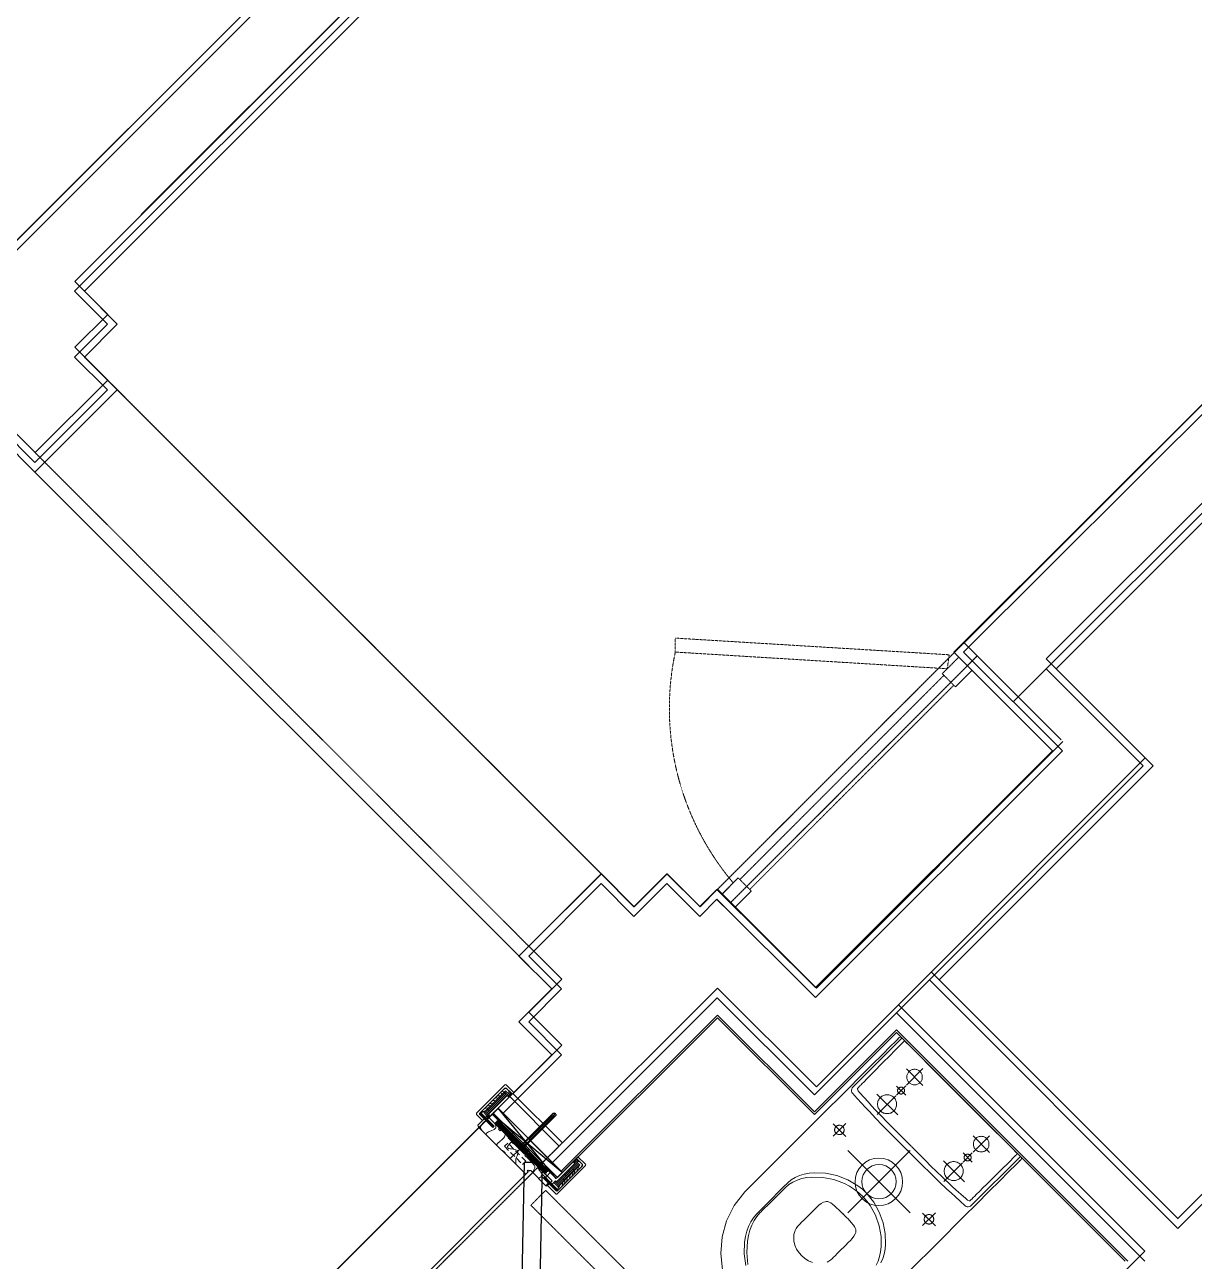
# Model space of a CAD drawing. Header units: millimetres. Extents: x 186805 to 449048, y 2167 to 51540.
# Drawn here: x 418188 to 420700, y 34046 to 36703 of the extents above; entities that cross this region are included whole.
import ezdxf

# ---------------------------------------------------------------- set-up
doc = ezdxf.new("R2010")
doc.units = ezdxf.units.MM
for name, pattern in [('BA$0$DASHED', [0.75, 0.5, -0.25]), ('BD$0$HIDDEN', [0.375, 0.25, -0.125]), ('HIDDEN', [0.375, 0.25, -0.125]), ('HIDDEN2', [0.1875, 0.125, -0.0625])]:
    doc.linetypes.add(name, pattern=pattern)
doc.layers.get('0').update_dxf_attribs({"linetype": 'CONTINUOUS'})
for name, color, linetype, lineweight in [('0-60x60-C', 3, 'CONTINUOUS', 13), ('0-AKL-P1 TILES', 8, 'CONTINUOUS', 13), ('0-akl-plasterline', 9, 'CONTINUOUS', 13), ('3117.NEW ID XR$0$BD$0$a-wall', 7, 'CONTINUOUS', 30), ('ARCHITRAVE', 2, 'CONTINUOUS', 13), ('BA$0$0-door shower', 4, 'CONTINUOUS', 5), ('BD$0$0-PLUMBING', 2, 'CONTINUOUS', 20), ('BD$0$0-sanitary', 1, 'CONTINUOUS', 20), ('BD$0$0-tiles', 9, 'CONTINUOUS', 5), ('BD$0$a-door', 8, 'CONTINUOUS', 9), ('Cabinet', 2, 'CONTINUOUS', 5), ('Countertop', 3, 'CONTINUOUS', 13), ('wall', 4, 'CONTINUOUS', 25)]:
    doc.layers.add(name, color=color, linetype=linetype, lineweight=lineweight)
for name, color, linetype in [('3117.NEW ID XR$0$A-HATCH', 8, 'CONTINUOUS'), ('A-ABOVE DOOR', 1, 'HIDDEN2'), ('a-door', 4, 'CONTINUOUS'), ('a-wall', 140, 'CONTINUOUS'), ('HATCH', 8, 'CONTINUOUS'), ('STEEL', 8, 'CONTINUOUS')]:
    doc.layers.add(name, color=color, linetype=linetype)

# ---------------------------------------------------------------- blocks, each defined once
blk = doc.blocks.new('A$C7C4A1575')
at = {"layer": 'A-ABOVE DOOR', "color": 8}
for p, q in [((30337.8, 17889.4), (29680.2, 17231.8)), ((29786.3, 17125.7), (30443.9, 17783.3)), ((29752, 16809.8), (30812.7, 15749.2)), ((28788.8, 16186), (29318.3, 16715.6)), ((28817.1, 16157.8), (29346.6, 16687.3)), ((30657.1, 15593.6), (29596.4, 16654.3))]:
    blk.add_line(p, q, dxfattribs=at)
at = {"layer": 'a-door', "color": 8, "lineweight": -3}
for points in [[(29722.6, 17274.2), (29762.6, 17274.2), (29776.8, 17988.4), (29736.8, 17988.4)], [(29828.7, 17168.2), (29793.4, 17132.8), (29687.3, 17238.9), (29722.6, 17274.2)]]:
    blk.add_lwpolyline(points, close=True, dxfattribs=at)
blk.add_lwpolyline([(29786.3, 17210.6), (29796.9, 17221.2), (29761.5, 17256.6), (29750.9, 17245.9)], dxfattribs=at)
at = {"layer": 'a-wall', "color": 8}
for p, q in [((30090.3, 19126.8), (28428.6, 17465.1)), ((28428.6, 17465.1), (28958.3, 16935.4)), ((28357.9, 17394.4), (27297.3, 16333.8)), ((28887.6, 16864.7), (28357.3, 17395.1)), ((29346.6, 16899.4), (29679.6, 17232.4)), ((29786.3, 17125.7), (29680.2, 17231.8)), ((28427.9, 16405), (29134.5, 17111.6)), ((29134.5, 17111.6), (29346.6, 16899.4)), ((29785.7, 17126.4), (29681.3, 17022)), ((29681.3, 17022), (29752, 16951.3)), ((29752, 16951.3), (29681.3, 16880.6)), ((28604.9, 16369.9), (29134.5, 16899.4)), ((29346.6, 16687.3), (29134.5, 16899.4)), ((29681.3, 16880.6), (29752, 16809.8)), ((29752, 16809.8), (29596.4, 16654.3)), ((29346.6, 16687.3), (29384.3, 16725)), ((29455, 16654.3), (29384.3, 16725)), ((29525.7, 16725), (29455, 16654.3)), ((29525.7, 16725), (29596.4, 16654.3)), ((28640.8, 16192.4), (28427.9, 16405)), ((28817.1, 16157.8), (28608.3, 16366.2)), ((28640.8, 16192.4), (28039.7, 15591.3)), ((28817.1, 16157.8), (28039.1, 15379.8)), ((30161, 14601.4), (31327.8, 15768.1)), ((30812.7, 15749.2), (30657.1, 15593.6)), ((30812.6, 15749.2), (30883.4, 15678.5)), ((30727.8, 15522.9), (30657.1, 15593.6)), ((30727.8, 15522.9), (30657.1, 15452.2)), ((30727.8, 15381.5), (30657.1, 15452.2)), ((30727.8, 15381.5), (30054.4, 14708.1)), ((30585.3, 15237.8), (30055, 14707.4))]:
    blk.add_line(p, q, dxfattribs=at)
blk = doc.blocks.new('A$C32DD6ECA')
at = {"layer": '0-60x60-C', "color": 16, "xscale": 0.0418312498368323, "yscale": 0.0418312498368323, "zscale": 0.0418312498368323, "rotation": 180}
blk.add_blockref('A$C7C4A1575', (4397.08, 2202.64), dxfattribs=at)
blk = doc.blocks.new('AR 80')
at = {"layer": 'HATCH'}
h = blk.add_hatch(dxfattribs=at)
h.set_pattern_fill('ANSI31', color=256, scale=10, style=0)
h.set_pattern_definition([(45, (-12340.925, 32530.051), (-0.883883476, 0.883883476), [])])
h.paths.add_polyline_path([(4, 38, 0.414214), (2, 40), (0, 40), (0, 0), (4, 0)])
at = {"color": 8, "lineweight": 0}
for p, q in [((-68, 22), (-68, 35)), ((-65, 25), (-65, 35)), ((-62, 25), (-62, 35)), ((-59, 25), (-59, 35)), ((-56, 25), (-56, 35)), ((-53, 25), (-53, 35)), ((-50, 25), (-50, 35)), ((-47, 25), (-47, 35)), ((-44, 25), (-44, 35)), ((-41, 25), (-41, 35)), ((-38, 25), (-38, 35)), ((-35, 25), (-35, 35)), ((-32, 25), (-32, 35)), ((-29, 25), (-29, 35)), ((-26, 25), (-26, 35)), ((-23, 25), (-23, 35)), ((-20, 25), (-20, 35)), ((-17, 25), (-17, 35)), ((-14, 25), (-14, 35)), ((-11, 25), (-11, 35)), ((-8, 22), (-8, 35))]:
    blk.add_line(p, q, dxfattribs=at)
for points in [[(-76, 37.1), (-74.7, 38.3), (-72, 39.1), (-69.7, 40)], [(-54.9, 35), (-54.4, 37.7), (-50.8, 38.9), (-47.7, 40)], [(-48.5, 35), (-48, 37.7), (-44.4, 38.9), (-41.3, 40)], [(-40.5, 35), (-39.9, 37.7), (-36.4, 38.9), (-33.3, 40)], [(-31.9, 35), (-31.4, 37.7), (-27.8, 38.9), (-24.8, 40)], [(-24.8, 35), (-24.2, 37.7), (-20.7, 38.9), (-17.6, 40)], [(-18.2, 35), (-17.1, 37.4), (-13.7, 38.7), (-10.9, 40)], [(-9.1, 35), (-7.8, 37.1), (-4.1, 37.5), (0, 38)]]:
    blk.add_open_spline(points, degree=3, dxfattribs=at)
for points, knots in [([(-76, 26.2), (-75.6, 26.5), (-74.7, 27.4), (-75.2, 29.2), (-75.8, 30.2), (-76, 30.5)], [6.729778, 6.729778, 6.729778, 6.729778, 8.215768, 10.688327, 11.549207, 11.549207, 11.549207, 11.549207]), ([(-74.9, 22), (-74.2, 24.5), (-73.4, 27.1), (-71.1, 28.2), (-71, 28.3)], [0, 0, 0, 0, 7.053165, 7.433194, 7.433194, 7.433194, 7.433194]), ([(-66.3, 35), (-66.3, 35.4), (-66, 37.6), (-64.2, 38.9), (-62.7, 40)], [16.853998, 16.853998, 16.853998, 16.853998, 17.952207, 23.173431, 23.173431, 23.173431, 23.173431]), ([(-59.6, 35), (-59.7, 35.2), (-60.3, 36.4), (-62.6, 39.2), (-58.5, 39.7), (-55.6, 40)], [12.972853, 12.972853, 12.972853, 12.972853, 13.668774, 16.268313, 22.1908, 22.1908, 22.1908, 22.1908])]:
    blk.add_open_spline(points, degree=3, knots=knots, dxfattribs=at)
at = {"layer": 'ARCHITRAVE'}
for p, q in [((-76, 38), (-76, 22)), ((0, 40), (-74, 40)), ((-71, 22), (-71, 35)), ((-71, 35), (-5, 35)), ((-5, 35), (-5, 22)), ((-5, 22), (-5, 35)), ((0, 22), (0, 40)), ((-76, 22), (-66, 22)), ((-66, 22), (-66, 25)), ((-66, 25), (-10, 25)), ((-10, 25), (-10, 22)), ((-10, 22), (0, 22))]:
    blk.add_line(p, q, dxfattribs=at)
blk.add_lwpolyline([(0, 0), (4, 0), (4, 38, 0.414214), (2, 40), (0, 40)], format="xyb", close=True, dxfattribs=at)
blk.add_arc((-74, 38), 2, 90, 180, dxfattribs=at)
blk = doc.blocks.new('FR 195')
at = {"layer": 'ARCHITRAVE'}
for p, q in [((0, 160), (0, 195)), ((0, 195), (5, 195)), ((5, 195), (5, 171)), ((9, 171), (9, 195)), ((9, 195), (15, 195)), ((17, 193), (17, 147)), ((2.5, 160), (0, 160)), ((2.5, 155), (2.5, 160)), ((5, 171), (9, 171)), ((0, 120), (0, 155)), ((0, 155), (2.5, 155)), ((19, 145), (20.8, 145)), ((20.8, 145), (20.8, 144)), ((20.8, 144), (20.8, 142)), ((22.9, 142), (20.8, 142)), ((22.9, 145), (22.9, 143)), ((22.9, 145), (28, 145)), ((22.9, 143), (22.9, 142)), ((30, 143), (30, 1.5)), ((2.5, 120), (0, 120)), ((0, 80), (0, 115)), ((0, 115), (2.5, 115)), ((2.5, 115), (2.5, 120)), ((0, 97.5), (30, 97.5)), ((2.5, 80), (0, 80)), ((2.5, 75), (2.5, 80)), ((0, 40), (0, 75)), ((0, 75), (2.5, 75)), ((2.5, 40), (0, 40)), ((0, 35), (2.5, 35)), ((0, -2.5), (0, 35)), ((2.5, 35), (2.5, 40)), ((9, 24), (5, 24)), ((5, 24), (5, -2.5)), ((9, -2.5), (9, 24)), ((5, -2.5), (0, -2.5)), ((28, -2.5), (9, -2.5))]:
    blk.add_line(p, q, dxfattribs=at)
for centre, radius, start, end in [((15, 193), 2, 0, 90), ((19, 147), 2, 180, 270), ((28, 143), 2, 0, 90), ((24.5, 1.7), 5.47, 309.2726, 2.8025)]:
    blk.add_arc(centre, radius, start, end, dxfattribs=at)
at = {"layer": 'HATCH', "linetype": 'HIDDEN', "ltscale": 50}
blk.add_lwpolyline([(10, 70), (20, 70), (20, 125), (10, 125)], close=True, dxfattribs=at)
at = {"layer": 'HATCH', "color": 8, "lineweight": 0}
for points in [[(9, 191.8), (10.4, 192.4), (14.3, 192.8), (17, 193.2)], [(9, 172.2), (10.9, 172.2), (13.4, 171.7), (17, 170.5)], [(0, 153.1), (0.9, 153.7), (1.6, 154.3), (2.1, 155)]]:
    blk.add_open_spline(points, degree=3, dxfattribs=at)
for points, knots in [([(0.2, 179), (1.5, 179.2), (4.3, 179.8), (4.8, 183), (5, 184.9)], [16.677849, 16.677849, 16.677849, 16.677849, 20.444591, 25.674476, 25.674476, 25.674476, 25.674476]), ([(2.5, 155.6), (3.4, 157.3), (3.6, 162.4), (4.9, 170.3), (5.5, 171)], [24.448282, 24.448282, 24.448282, 24.448282, 29.282517, 31.771123, 31.771123, 31.771123, 31.771123]), ([(1.7, 120), (3, 129.9), (2.3, 146.9), (6.5, 149.6), (17, 152.3)], [21.11247, 21.11247, 21.11247, 21.11247, 29.282517, 36.516734, 36.516734, 36.516734, 36.516734]), ([(0, 73.9), (5.2, 73.9), (27, 73.3), (1.2, 93.9), (10.3, 102.7), (23.8, 106.8), (30, 114.9)], [17.582384, 17.582384, 17.582384, 17.582384, 24.42839, 39.116387, 51.192819, 58.056181, 58.056181, 58.056181, 58.056181]), ([(30, 71.9), (29.1, 74.3), (27.7, 78.6), (29.1, 81.9), (30, 83.2)], [45.966035, 45.966035, 45.966035, 45.966035, 52.580466, 57.160135, 57.160135, 57.160135, 57.160135]), ([(0, 52.4), (2, 54.3), (7.3, 58.3), (24.4, 54.6), (30, 55.6)], [3.517357, 3.517357, 3.517357, 3.517357, 11.518318, 23.39652, 23.39652, 23.39652, 23.39652]), ([(0, 22.8), (1.4, 24), (6.3, 35.7), (24.6, 19.7), (29.3, 23.3), (30, 24.2)], [3.647377, 3.647377, 3.647377, 3.647377, 8.750932, 20.979392, 23.961522, 23.961522, 23.961522, 23.961522]), ([(0, -0.1), (0.5, 0.5), (1.6, 1.4), (3.8, 1.9), (5, 2)], [7.717154, 7.717154, 7.717154, 7.717154, 10.30222, 12.466442, 12.466442, 12.466442, 12.466442]), ([(9, 2.2), (14.5, 2.4), (26.1, 1.9), (29.1, 6.5), (30, 11.1)], [14.688506, 14.688506, 14.688506, 14.688506, 23.088852, 29.1522, 29.1522, 29.1522, 29.1522])]:
    blk.add_open_spline(points, degree=3, knots=knots, dxfattribs=at)
blk = doc.blocks.new('MB')
at = {"layer": 'STEEL'}
h = blk.add_hatch(dxfattribs=at)
h.set_pattern_fill('ANSI37', color=256, scale=20, style=0)
h.set_pattern_definition([(45, (-676.0703, -119.304), (-1.767767, 1.767767), []), (135, (-676.0703, -119.304), (-1.767767, -1.767767), [])])
edge = h.paths.add_edge_path()
edge.add_arc((2.5, 18.4), 2.5, 0, 180)
edge.add_arc((2.5, 18.4), 2.5, 0, 180, ccw=False)
edge = h.paths.add_edge_path()
edge.add_arc((2.5, -18.4), 2.5, 180, 360)
edge.add_line((5, 18.4), (5, -18.4))
edge.add_line((0, 18.4), (0, -18.4))
for p, q in [((0, 18.4), (0, -18.4)), ((5, 18.4), (5, -18.4))]:
    blk.add_line(p, q, dxfattribs=at)
for centre, start, end in [((2.5, 18.4), 0, 180), ((2.5, 18.4), 0, 180), ((2.5, -18.4), 180, 0)]:
    blk.add_arc(centre, 2.5, start, end, dxfattribs=at)
blk = doc.blocks.new('WP.2')
at = {"lineweight": 0}
h = blk.add_hatch(dxfattribs=at)
h.set_pattern_fill('LINE', color=8, scale=25, angle=90, style=0)
h.set_pattern_definition([(270, (1452.1806, -38810.5845), (3.125, -6e-16), [])])
h.paths.add_polyline_path([(18.4, 2.1), (18.4, -1.9), (67.5, -1.9), (67.5, 2.1)])
h = blk.add_hatch(dxfattribs=at)
h.set_pattern_fill('LINE', color=8, scale=25, angle=90, style=0)
h.set_pattern_definition([(270, (1477.088, -38810.5845), (3.125, -6e-16), [])])
h.paths.add_polyline_path([(43.3, 2.1), (43.3, -1.9), (92.4, -1.9), (92.4, 2.1)])
for p, q in [((-4.5, 4.5), (-4.5, -4.5)), ((-3.3, 4.5), (-4.5, 4.5)), ((-1, 6.5), (-2.3, 6.5)), ((-2.3, 6.5), (-2.3, -6.5)), ((-2.3, -3.5), (-2.3, 3.5)), ((0, -5.5), (0, 5.5)), ((94.6, 4), (0, 4)), ((94.6, 4), (96.6, 2)), ((96.6, -2), (96.6, 2)), ((-3.3, -4.5), (-4.5, -4.5)), ((-1, -6.5), (-2.3, -6.5)), ((94.6, -4), (0, -4)), ((96.6, -2), (94.6, -4))]:
    blk.add_line(p, q)
at = {"color": 8, "lineweight": 0}
for p, q in [((90.4, 2.1), (-2.3, 2.1)), ((7, -1.9), (7, 2.1)), ((18.4, -1.9), (18.4, 2.1)), ((96.3, 0.1), (90.4, 2.1)), ((96.3, 0.1), (90.4, -1.9)), ((90.4, -1.9), (-2.3, -1.9))]:
    blk.add_line(p, q, dxfattribs=at)
for centre, start, end in [((-3.3, 3.5), 0, 90), ((-1, 5.5), 0, 90), ((-3.3, -3.5), 270, 0), ((-1, -5.5), 270, 0)]:
    blk.add_arc(centre, 1, start, end)
blk = doc.blocks.new('A$C5C977968')
at = {"layer": 'HATCH'}
h = blk.add_hatch(dxfattribs=at)
h.set_pattern_fill('ANSI31', color=256, scale=20, style=0)
h.set_pattern_definition([(270, (43943.523, 64428.6988), (2.5, -2e-11), [])])
edge = h.paths.add_edge_path()
edge.add_line((6415.1, 4769.4), (6422.2, 4776.4))
edge.add_line((6422.2, 4776.4), (6380.8, 4817.8))
edge.add_ellipse((6379, 4816.1), major_axis=(-1.77, 1.77), ratio=1, start_angle=90, end_angle=269.2929, ccw=False)
edge.add_line((6377.2, 4814.3), (6351.2, 4840.4))
edge.add_ellipse((6352.9, 4842.2), major_axis=(1.77, 1.77), ratio=1, start_angle=0.7071, end_angle=180, ccw=False)
edge.add_line((6354.7, 4843.9), (6313.3, 4885.3))
edge.add_line((6313.3, 4885.3), (6306.2, 4878.2))
edge.add_line((6306.2, 4878.2), (6415.1, 4769.4))
at = {"layer": '0-akl-plasterline'}
for p, q in [((5977.9, 7474.1), (4804.1, 6300.3)), ((5424.6, 6666.2), (6105.2, 7346.8)), ((7292.6, 5890.5), (8092.3, 6688.8)), ((5424.6, 6666.2), (5495.3, 6595.5)), ((5424.6, 6524.8), (5495.3, 6595.5)), ((5424.6, 6524.8), (5495.3, 6454.1)), ((5318.5, 6277.3), (5495.3, 6454.1)), ((8092.2, 6434.7), (7512.2, 5854.7)), ((5318.5, 6277.3), (5247.8, 6348)), ((7292.6, 5890.5), (7504.9, 5678.5)), ((7512.2, 5854.7), (7721, 5646.4)), ((7774, 4674), (8813.4, 5713.4)), ((6995.8, 5169.9), (7504.9, 5678.5)), ((7261.3, 5186.6), (7721, 5646.4)), ((6357.9, 5237.9), (6534.7, 5414.7)), ((6534.7, 5414.7), (6605.4, 5343.9)), ((6605.4, 5343.9), (6676.1, 5414.6)), ((6676.1, 5414.6), (6747, 5344.1)), ((6747, 5344.1), (6783.8, 5380.9)), ((6783.8, 5380.9), (6995.8, 5169.9)), ((6428.7, 5167.2), (6357.9, 5237.9)), ((7774, 4674), (7261.3, 5186.6)), ((6357.9, 5096.5), (6428.7, 5167.2)), ((6428.7, 5025.7), (6357.9, 5096.5)), ((6303.2, 4900.2), (6428.7, 5025.7)), ((6303.2, 4900.2), (6441.1, 4762.4)), ((6441.1, 4762.4), (6303.2, 4900.2))]:
    blk.add_line(p, q, dxfattribs=at)
at = {"layer": '3117.NEW ID XR$0$A-HATCH'}
for p, q in [((7491, 5854.7), (7420.4, 5784)), ((7169.4, 5115.9), (7240.1, 5186.6))]:
    blk.add_line(p, q, dxfattribs=at)
at = {"layer": '3117.NEW ID XR$0$BD$0$a-wall'}
blk.add_line((6890.1, 5465.9), (6890.1, 5465.9), dxfattribs=at)
blk.add_line((6890.1, 5465.9), (6890.1, 5465.9), dxfattribs=at)
blk.add_line((6890.1, 5465.9), (6890.1, 5465.9), dxfattribs=at)
at = {"layer": 'a-wall'}
for p, q in [((4804.1, 6279.1), (5978.5, 7453.5)), ((5977.9, 7452.9), (4804.1, 6279.1)), ((5403.4, 6666.2), (6084, 7346.8)), ((5403.4, 6666.2), (5474.1, 6595.5)), ((7313.8, 5890.5), (8092.3, 6667.6)), ((5403.4, 6524.8), (5474.1, 6595.5)), ((5403.4, 6524.8), (5474.1, 6454.1)), ((8092.2, 6455.9), (7491.1, 5854.8)), ((5318.5, 6298.5), (5474.1, 6454.1)), ((5318.5, 6298.5), (5247.8, 6369.2)), ((7314.8, 5889.5), (7526.1, 5678.5)), ((7314.8, 5889.5), (7526.1, 5678.5)), ((7491, 5854.7), (7699.8, 5646.3)), ((7491, 5854.7), (7699.8, 5646.3)), ((7774, 4652.8), (8834.6, 5713.4)), ((7774, 4652.8), (8834.6, 5713.4)), ((7774, 4652.8), (8834.6, 5713.4)), ((6995.8, 5148.7), (7526.1, 5678.5)), ((6995.8, 5148.7), (7526.1, 5678.5)), ((7240.1, 5186.6), (7699.8, 5646.3)), ((7240.1, 5186.6), (7699.8, 5646.3)), ((6379.2, 5237.9), (6534.7, 5393.4)), ((6534.7, 5393.4), (6605.4, 5322.7)), ((6605.4, 5322.7), (6676.2, 5393.5)), ((6676.2, 5393.5), (6747, 5322.9)), ((6793.9, 5370.4), (6829.3, 5405.7)), ((6793.9, 5370.4), (6829.3, 5405.7)), ((6793.9, 5370.4), (6829.3, 5405.7)), ((6857.6, 5377.5), (6822.2, 5342.1)), ((6747, 5322.9), (6783.8, 5359.7)), ((6783.8, 5359.7), (6995.8, 5148.7)), ((6812.6, 5330.5), (6784.3, 5358.8)), ((6812.6, 5330.5), (6784.3, 5358.8)), ((6449.9, 5167.2), (6379.2, 5237.9)), ((7240.1, 5186.6), (7774, 4652.8)), ((7240.1, 5186.6), (7774, 4652.8)), ((7774, 4652.8), (7240.1, 5186.6)), ((7774, 4652.8), (7240.1, 5186.6)), ((7774, 4652.8), (7240.1, 5186.6)), ((7774, 4652.8), (7240.1, 5186.6)), ((7774, 4652.8), (7240.1, 5186.6)), ((7774, 4652.8), (7240.1, 5186.6)), ((6379.2, 5096.5), (6449.9, 5167.2)), ((6784, 5147.7), (6430.4, 4794.2)), ((6784, 5147.7), (6993.3, 4939.8)), ((6993.3, 4939.8), (7169.4, 5115.9)), ((7703.2, 4582.1), (7169.4, 5115.9)), ((6449.9, 5025.7), (6379.2, 5096.5)), ((6324.4, 4900.2), (6449.9, 5025.7)), ((6324.4, 4900.2), (6451.7, 4773)), ((6441.1, 4783.6), (6335, 4889.6))]:
    blk.add_line(p, q, dxfattribs=at)
at = {"layer": 'ARCHITRAVE'}
for p, q in [((5495.3, 6454.1), (6555.9, 5393.4)), ((6379.2, 5216.7), (5318.5, 6277.3)), ((6313.5, 4910.6), (5720.9, 4318)), ((6313.3, 4885.3), (6306.2, 4878.2)), ((6418.7, 4765.8), (6306.2, 4878.2)), ((6376.3, 4772.2), (5818.3, 4214.2)), ((6425.7, 4772.9), (6418.7, 4765.8))]:
    blk.add_line(p, q, dxfattribs=at)
at = {"layer": 'BA$0$0-door shower'}
for p, q in [((7313.8, 5890.5), (7343.1, 5861.2)), ((7313.8, 5890.5), (7343.1, 5861.2)), ((7331.5, 5851.6), (7296.1, 5816.2))]:
    blk.add_line(p, q, dxfattribs=at)
at = {"layer": 'BA$0$0-door shower', "linetype": 'BA$0$DASHED', "ltscale": 0.1}
for q in [(7318.3, 5886), (7318.3, 5886), (7339.5, 5864.8), (7339.5, 5864.8)]:
    blk.add_line((7339.5, 5864.8), q, dxfattribs=at)
at = {"layer": 'BD$0$0-PLUMBING', "linetype": 'Continuous'}
for p, q in [((7065.2, 4819.8), (7198.6, 4686.3)), ((7198.6, 4819.8), (7065.2, 4686.3))]:
    blk.add_line(p, q, dxfattribs=at)
for centre, radius in [((7131.5, 4752.8), 51), ((7131.9, 4753.1), 37.1)]:
    blk.add_circle(centre, radius, dxfattribs=at)
at = {"layer": 'BD$0$0-sanitary'}
for points in [[(7173.3, 5060.6), (7171.4, 5058.7), (7167.9, 5055.2), (7156.2, 5043.5), (7139.1, 5026.4), (7117.5, 5004.8), (7092.4, 4979.7), (7064.6, 4951.9), (7004.7, 4892.1), (6945.3, 4832.7), (6918.1, 4805.5), (6893.8, 4781.2), (6873.3, 4760.6), (6857.5, 4744.8), (6847.3, 4734.7), (6844.6, 4732), (6843.7, 4731.1), (6820.5, 4701.6), (6804.1, 4669.1), (6794.6, 4634.6), (6791.8, 4599.1), (6795.8, 4563.7)], [(7076.6, 4957), (7181.2, 5061.6)], [(7186.8, 5055.7), (7186.5, 5055.5), (7185.7, 5054.7), (7184.4, 5053.3), (7182.7, 5051.6), (7177.9, 5046.8), (7171.8, 5040.6), (7164.5, 5033.3), (7156.4, 5025.1), (7138.8, 5007.4), (7121.2, 4989.6), (7113.1, 4981.4), (7105.9, 4974.1), (7099.7, 4967.9), (7095, 4963.2), (7093.3, 4961.4), (7092, 4960.1), (7091.2, 4959.3), (7090.9, 4959), (7086.9, 4954.9), (7085.8, 4953.3), (7085.5, 4951.8), (7087.2, 4948.3), (7090.2, 4944.6), (7099.9, 4933.9), (7108.7, 4924.3), (7116.6, 4915.6), (7124, 4907.7), (7130.7, 4900.5), (7137, 4893.8), (7148.8, 4881.5), (7160.3, 4869.9), (7172.2, 4857.9), (7178.7, 4851.5), (7185.7, 4844.6), (7193.2, 4837.1), (7201.5, 4828.8)], [(7431.7, 4795.3), (7434.8, 4798.4), (7436.4, 4800), (7437.1, 4800.7), (7438.1, 4803.2), (7437.1, 4805.8), (7436.3, 4806.5), (7434.2, 4808.7), (7430.7, 4812.1), (7426, 4816.8), (7420.2, 4822.6), (7413.4, 4829.5), (7397, 4845.9), (7377.5, 4865.3), (7355.8, 4887), (7308.7, 4934.2), (7261.5, 4981.3), (7239.9, 5003), (7220.4, 5022.4), (7204, 5038.9), (7197.2, 5045.7), (7191.3, 5051.5), (7186.7, 5056.2), (7183.2, 5059.7), (7181, 5061.8), (7180.3, 5062.6), (7177.7, 5063.6), (7175.2, 5062.6), (7174.8, 5062.1), (7172.2, 5059.6)], [(7226.1, 4960), (7190.7, 4995.4)], [(7191, 4960.6), (7226.4, 4996)], [(7196.4, 4966), (7195.3, 4967.3), (7194.3, 4968.6), (7193.5, 4970), (7192.8, 4971.5), (7192.2, 4973.1), (7191.9, 4974.6), (7191.6, 4976.2), (7191.5, 4977.8), (7191.6, 4979.4), (7191.9, 4981), (7192.2, 4982.6), (7192.8, 4984.1), (7193.5, 4985.6), (7194.3, 4987), (7195.3, 4988.4), (7196.5, 4989.7), (7197.7, 4990.8), (7199.1, 4991.8), (7200.5, 4992.6), (7202, 4993.3), (7203.5, 4993.9), (7205.1, 4994.3), (7206.7, 4994.5), (7208.3, 4994.6), (7209.9, 4994.5), (7211.5, 4994.3), (7213, 4993.9), (7214.6, 4993.3), (7216.1, 4992.6), (7217.5, 4991.8), (7218.8, 4990.8), (7220.1, 4989.7), (7221.3, 4988.4), (7222.3, 4987), (7223.1, 4985.6), (7223.8, 4984.1), (7224.3, 4982.6), (7224.7, 4981), (7224.9, 4979.4), (7225, 4977.8), (7224.9, 4976.2), (7224.7, 4974.6), (7224.3, 4973.1), (7223.8, 4971.5), (7223.1, 4970), (7222.3, 4968.6), (7221.3, 4967.3), (7220.1, 4966), (7218.9, 4964.8), (7217.5, 4963.8), (7216.1, 4963), (7214.6, 4962.3), (7213.1, 4961.8), (7211.5, 4961.4), (7209.9, 4961.2), (7208.3, 4961.1), (7206.7, 4961.2), (7205.1, 4961.4), (7203.5, 4961.8), (7202, 4962.3), (7200.5, 4963), (7199.1, 4963.8), (7197.7, 4964.8), (7196.4, 4966), (7196.4, 4966)], [(7076.6, 4957), (7074.6, 4954.4), (7073.5, 4951.8), (7073, 4949.4), (7073, 4947.5), (7073.7, 4945), (7075.2, 4942.9), (7085, 4932.1), (7094, 4922.1), (7102.5, 4912.9), (7110.5, 4904.4), (7125.2, 4888.8), (7138.9, 4874.7), (7165.8, 4847.6), (7180.3, 4833.1), (7188.2, 4825.3), (7196.6, 4816.9)], [(7189.3, 4958.9), (7169.4, 4939)], [(7169.4, 4958.5), (7189.3, 4938.6)], [(7174, 4943.5), (7173.5, 4944.1), (7173.1, 4944.7), (7172.7, 4945.3), (7172.4, 4946), (7172.2, 4946.7), (7172, 4947.4), (7171.9, 4948.1), (7171.9, 4948.8), (7171.9, 4949.5), (7172, 4950.2), (7172.2, 4950.9), (7172.4, 4951.6), (7172.7, 4952.2), (7173.1, 4952.9), (7173.5, 4953.5), (7174, 4954), (7174.6, 4954.5), (7175.2, 4955), (7175.8, 4955.3), (7176.5, 4955.7), (7177.2, 4955.9), (7177.9, 4956.1), (7178.6, 4956.2), (7179.3, 4956.2), (7180, 4956.2), (7180.7, 4956.1), (7181.4, 4955.9), (7182.1, 4955.6), (7182.7, 4955.3), (7183.4, 4955), (7184, 4954.5), (7184.5, 4954), (7185, 4953.5), (7185.5, 4952.9), (7185.9, 4952.2), (7186.2, 4951.6), (7186.4, 4950.9), (7186.6, 4950.2), (7186.7, 4949.5), (7186.7, 4948.8), (7186.7, 4948.1), (7186.6, 4947.4), (7186.4, 4946.7), (7186.2, 4946), (7185.9, 4945.3), (7185.5, 4944.7), (7185, 4944.1), (7184.5, 4943.5), (7184, 4943), (7183.4, 4942.6), (7182.7, 4942.2), (7182.1, 4941.9), (7181.4, 4941.7), (7180.7, 4941.5), (7180, 4941.4), (7179.3, 4941.3), (7178.6, 4941.4), (7177.9, 4941.5), (7177.2, 4941.7), (7176.5, 4941.9), (7175.8, 4942.2), (7175.2, 4942.6), (7174.6, 4943), (7174, 4943.5), (7174, 4943.5)], [(7172.4, 4896.4), (7127.3, 4941.4)], [(7128.3, 4897.4), (7168.3, 4937.3)], [(7134.9, 4905.1), (7133.5, 4906.7), (7132.2, 4908.3), (7131.2, 4910.1), (7130.4, 4911.9), (7129.7, 4913.8), (7129.3, 4915.7), (7129, 4917.6), (7128.9, 4919.6), (7129, 4921.5), (7129.2, 4923.5), (7129.7, 4925.4), (7130.4, 4927.2), (7131.2, 4929.1), (7132.2, 4930.8), (7133.5, 4932.4), (7134.9, 4934), (7136.4, 4935.4), (7138.1, 4936.6), (7139.8, 4937.6), (7141.6, 4938.5), (7143.5, 4939.1), (7145.4, 4939.6), (7147.3, 4939.9), (7149.3, 4940), (7151.2, 4939.9), (7153.2, 4939.6), (7155.1, 4939.1), (7157, 4938.5), (7158.8, 4937.6), (7160.5, 4936.6), (7162.2, 4935.4), (7163.7, 4934), (7165.1, 4932.4), (7166.3, 4930.8), (7167.4, 4929.1), (7168.2, 4927.2), (7168.9, 4925.4), (7169.3, 4923.5), (7169.6, 4921.5), (7169.7, 4919.6), (7169.6, 4917.6), (7169.3, 4915.7), (7168.9, 4913.8), (7168.2, 4911.9), (7167.4, 4910.1), (7166.3, 4908.3), (7165.1, 4906.7), (7163.7, 4905.1), (7162.2, 4903.7), (7160.5, 4902.5), (7158.8, 4901.5), (7157, 4900.6), (7155.1, 4900), (7153.2, 4899.5), (7151.2, 4899.2), (7149.3, 4899.2), (7147.3, 4899.2), (7145.4, 4899.5), (7143.5, 4900), (7141.6, 4900.6), (7139.8, 4901.5), (7138.1, 4902.5), (7136.4, 4903.7), (7134.9, 4905.1), (7134.9, 4905.1)], [(7060.6, 4878.2), (7033.2, 4850.9)], [(7033.2, 4877.7), (7060.6, 4850.3)], [(7039.5, 4857.1), (7038.8, 4857.8), (7038.2, 4858.7), (7037.7, 4859.5), (7037.3, 4860.4), (7037, 4861.4), (7036.7, 4862.3), (7036.6, 4863.3), (7036.6, 4864.3), (7036.6, 4865.3), (7036.7, 4866.2), (7037, 4867.2), (7037.3, 4868.1), (7037.7, 4869), (7038.2, 4869.9), (7038.8, 4870.7), (7039.5, 4871.5), (7040.3, 4872.2), (7041.1, 4872.8), (7042, 4873.3), (7042.9, 4873.8), (7043.9, 4874.1), (7044.8, 4874.3), (7045.8, 4874.5), (7046.8, 4874.5), (7047.7, 4874.5), (7048.7, 4874.3), (7049.7, 4874.1), (7050.6, 4873.8), (7051.5, 4873.3), (7052.4, 4872.8), (7053.2, 4872.2), (7054, 4871.5), (7054.7, 4870.7), (7055.3, 4869.9), (7055.8, 4869), (7056.2, 4868.1), (7056.6, 4867.2), (7056.8, 4866.2), (7056.9, 4865.3), (7057, 4864.3), (7056.9, 4863.3), (7056.8, 4862.3), (7056.6, 4861.4), (7056.2, 4860.4), (7055.8, 4859.5), (7055.3, 4858.7), (7054.7, 4857.8), (7054, 4857.1), (7053.2, 4856.4), (7052.4, 4855.8), (7051.5, 4855.2), (7050.6, 4854.8), (7049.7, 4854.5), (7048.7, 4854.3), (7047.7, 4854.1), (7046.8, 4854.1), (7045.8, 4854.1), (7044.8, 4854.3), (7043.9, 4854.5), (7042.9, 4854.8), (7042, 4855.2), (7041.1, 4855.8), (7040.3, 4856.4), (7039.5, 4857.1)], [(7369.3, 4815.9), (7333.9, 4851.3)], [(7334.3, 4816.5), (7369.6, 4851.9)], [(7339.7, 4821.9), (7338.5, 4823.2), (7337.5, 4824.5), (7336.7, 4825.9), (7336, 4827.4), (7335.5, 4829), (7335.1, 4830.5), (7334.9, 4832.1), (7334.8, 4833.7), (7334.9, 4835.3), (7335.1, 4836.9), (7335.5, 4838.5), (7336, 4840), (7336.7, 4841.5), (7337.5, 4842.9), (7338.5, 4844.3), (7339.7, 4845.6), (7341, 4846.7), (7342.3, 4847.7), (7343.7, 4848.5), (7345.2, 4849.2), (7346.8, 4849.8), (7348.3, 4850.2), (7349.9, 4850.4), (7351.5, 4850.5), (7353.1, 4850.4), (7354.7, 4850.2), (7356.3, 4849.8), (7357.8, 4849.2), (7359.3, 4848.6), (7360.7, 4847.7), (7362.1, 4846.7), (7363.3, 4845.6), (7364.5, 4844.3), (7365.5, 4842.9), (7366.3, 4841.5), (7367, 4840), (7367.6, 4838.5), (7367.9, 4836.9), (7368.2, 4835.3), (7368.2, 4833.7), (7368.2, 4832.1), (7367.9, 4830.5), (7367.6, 4829), (7367, 4827.4), (7366.3, 4825.9), (7365.5, 4824.5), (7364.5, 4823.2), (7363.3, 4821.9), (7362.1, 4820.7), (7360.7, 4819.8), (7359.3, 4818.9), (7357.8, 4818.2), (7356.3, 4817.7), (7354.7, 4817.3), (7353.1, 4817.1), (7351.5, 4817), (7349.9, 4817.1), (7348.3, 4817.3), (7346.7, 4817.7), (7345.2, 4818.2), (7343.7, 4818.9), (7342.3, 4819.7), (7340.9, 4820.7), (7339.7, 4821.9), (7339.7, 4821.9)], [(7330.9, 4702.6), (7328.4, 4700.7), (7325.7, 4699.5), (7323.3, 4699), (7321.4, 4699), (7319, 4699.8), (7316.8, 4701.2), (7306, 4711), (7296, 4720.2), (7286.6, 4728.8), (7277.9, 4736.9), (7262, 4752), (7247.4, 4766.2), (7219.5, 4793.9), (7204.7, 4808.8), (7188.3, 4825.2)], [(7429.4, 4813.1), (7429.1, 4812.9), (7428.3, 4812.1), (7427, 4810.8), (7425.2, 4809), (7420.5, 4804.3), (7414.3, 4798.2), (7407, 4790.9), (7398.8, 4782.8), (7381, 4765.2), (7363.3, 4747.6), (7355.1, 4739.5), (7347.8, 4732.2), (7341.6, 4726.1), (7336.8, 4721.4), (7335, 4719.6), (7333.7, 4718.3), (7332.9, 4717.5), (7332.7, 4717.2), (7328.6, 4713.3), (7326.9, 4712.1), (7325.4, 4711.9), (7322, 4713.6), (7318.2, 4716.6), (7307.6, 4726.3), (7297.9, 4735), (7289.2, 4743), (7281.3, 4750.3), (7274.1, 4757.1), (7267.4, 4763.4), (7255.2, 4775.2), (7243.6, 4786.6), (7231.6, 4798.6), (7225.1, 4805.1), (7218.2, 4812), (7210.7, 4819.6), (7202.5, 4827.9)], [(7332.4, 4815.1), (7312.5, 4795.2)], [(7312.5, 4814.7), (7332.4, 4794.8)], [(7317.1, 4799.7), (7316.6, 4800.3), (7316.2, 4800.9), (7315.8, 4801.5), (7315.5, 4802.2), (7315.2, 4802.8), (7315.1, 4803.5), (7315, 4804.2), (7314.9, 4805), (7315, 4805.7), (7315.1, 4806.4), (7315.2, 4807.1), (7315.5, 4807.8), (7315.8, 4808.4), (7316.2, 4809), (7316.6, 4809.6), (7317.1, 4810.2), (7317.7, 4810.7), (7318.3, 4811.2), (7318.9, 4811.5), (7319.6, 4811.8), (7320.2, 4812.1), (7320.9, 4812.2), (7321.6, 4812.3), (7322.4, 4812.4), (7323.1, 4812.3), (7323.8, 4812.2), (7324.5, 4812.1), (7325.2, 4811.8), (7325.8, 4811.5), (7326.4, 4811.2), (7327, 4810.7), (7327.6, 4810.2), (7328.1, 4809.6), (7328.6, 4809), (7328.9, 4808.4), (7329.2, 4807.7), (7329.5, 4807.1), (7329.6, 4806.4), (7329.7, 4805.7), (7329.8, 4805), (7329.7, 4804.2), (7329.6, 4803.5), (7329.5, 4802.8), (7329.2, 4802.2), (7328.9, 4801.5), (7328.6, 4800.9), (7328.1, 4800.3), (7327.6, 4799.7), (7327, 4799.2), (7326.4, 4798.8), (7325.8, 4798.4), (7325.2, 4798.1), (7324.5, 4797.8), (7323.8, 4797.7), (7323.1, 4797.6), (7322.4, 4797.5), (7321.6, 4797.6), (7320.9, 4797.7), (7320.2, 4797.8), (7319.6, 4798.1), (7318.9, 4798.4), (7318.3, 4798.8), (7317.7, 4799.2), (7317.1, 4799.7), (7317.1, 4799.7)], [(6848.4, 4469), (6877.2, 4446.1), (6908.9, 4429.9), (6942.5, 4420.1), (6977, 4416.9), (7011.6, 4420.1), (7045.1, 4430), (7076.8, 4446.3), (7105.6, 4469.2), (7108.9, 4472.5), (7118.2, 4481.8), (7132.7, 4496.3), (7151.7, 4515.3), (7174.3, 4537.9), (7199.8, 4563.4), (7256.1, 4619.7), (7314.3, 4677.9), (7342.2, 4705.8), (7368.1, 4731.7), (7391.4, 4755), (7411.2, 4774.8), (7426.7, 4790.3), (7437.1, 4800.7)], [(7315.5, 4752.6), (7270.4, 4797.6)], [(7271.4, 4753.5), (7311.3, 4793.5)], [(7277.9, 4761.3), (7276.5, 4762.9), (7275.3, 4764.5), (7274.3, 4766.3), (7273.5, 4768.1), (7272.8, 4769.9), (7272.3, 4771.9), (7272.1, 4773.8), (7272, 4775.8), (7272.1, 4777.7), (7272.3, 4779.7), (7272.8, 4781.6), (7273.5, 4783.4), (7274.3, 4785.3), (7275.3, 4787), (7276.5, 4788.6), (7277.9, 4790.2), (7279.5, 4791.6), (7281.1, 4792.8), (7282.9, 4793.8), (7284.7, 4794.7), (7286.6, 4795.3), (7288.5, 4795.8), (7290.4, 4796.1), (7292.4, 4796.2), (7294.3, 4796.1), (7296.3, 4795.8), (7298.2, 4795.3), (7300.1, 4794.7), (7301.9, 4793.8), (7303.6, 4792.8), (7305.3, 4791.6), (7306.8, 4790.2), (7308.2, 4788.6), (7309.4, 4787), (7310.5, 4785.2), (7311.3, 4783.4), (7311.9, 4781.6), (7312.4, 4779.7), (7312.7, 4777.7), (7312.8, 4775.8), (7312.7, 4773.8), (7312.4, 4771.9), (7311.9, 4769.9), (7311.3, 4768.1), (7310.5, 4766.3), (7309.4, 4764.5), (7308.2, 4762.9), (7306.8, 4761.3), (7305.3, 4759.9), (7303.6, 4758.7), (7301.9, 4757.7), (7300.1, 4756.8), (7298.2, 4756.2), (7296.3, 4755.7), (7294.3, 4755.4), (7292.4, 4755.3), (7290.4, 4755.4), (7288.5, 4755.7), (7286.6, 4756.2), (7284.7, 4756.8), (7282.9, 4757.7), (7281.1, 4758.7), (7279.5, 4759.9), (7277.9, 4761.3), (7277.9, 4761.3)], [(7330.9, 4702.6), (7435.6, 4807.3)], [(6936.1, 4750.9), (6935.3, 4750.2), (6933.2, 4748), (6929.9, 4744.7), (6925.5, 4740.4), (6914.7, 4729.5), (6902.3, 4717.1), (6889.9, 4704.7), (6879.1, 4693.9), (6874.8, 4689.6), (6871.4, 4686.2), (6869.3, 4684.1), (6868.5, 4683.3), (6861.9, 4675.7), (6856.2, 4666.8), (6851.5, 4657), (6847.7, 4646.4), (6844.9, 4635), (6843.1, 4623.1), (6842.5, 4598.2), (6846.1, 4572.8)], [(7135.7, 4578.6), (7139.8, 4587.7), (7143, 4597.6), (7145.1, 4608), (7146.1, 4618.9), (7145.3, 4641.7), (7140.7, 4664.9), (7132.4, 4687.7), (7120.6, 4709.1), (7105.4, 4728.1), (7096.3, 4736.7), (7086.4, 4744.4), (7064.6, 4757), (7041.1, 4766), (7017, 4771.1), (6993.4, 4772.2), (6982.1, 4771.3), (6971.3, 4769.3), (6961.2, 4766.3), (6951.8, 4762.3), (6943.4, 4757.1), (6936.1, 4750.9), (6936.1, 4750.9)], [(6931, 4740.8), (6930.4, 4740.2), (6928.7, 4738.4), (6926, 4735.7), (6922.5, 4732.2), (6913.7, 4723.4), (6903.6, 4713.3), (6893.5, 4703.3), (6884.7, 4694.5), (6881.2, 4690.9), (6878.5, 4688.2), (6876.8, 4686.5), (6876.1, 4685.9), (6869.5, 4678.2), (6863.6, 4669.4), (6858.6, 4659.6), (6854.5, 4648.9), (6851.4, 4637.5), (6849.1, 4625.6), (6847.6, 4600.7), (6850.2, 4575.3)], [(7125.6, 4573.4), (7129.9, 4582.5), (7133.1, 4592.2), (7135.3, 4602.5), (7136.6, 4613.2), (7136.2, 4635.6), (7132, 4658.5), (7124.1, 4680.8), (7112.7, 4701.8), (7105.7, 4711.5), (7097.8, 4720.5), (7088.9, 4728.9), (7079.1, 4736.5), (7068.7, 4743.1), (7057.8, 4748.8), (7034.8, 4757.4), (7011.1, 4762.1), (6987.9, 4762.9), (6976.8, 4761.8), (6966.1, 4759.7), (6956.1, 4756.5), (6946.8, 4752.3), (6938.4, 4747.1), (6931, 4740.8)], [(7055.5, 4682.8), (7051.5, 4686.8), (7047.9, 4690.4), (7044.6, 4693.6), (7041.6, 4696.5), (7036.4, 4701.3), (7032.1, 4705), (7028.4, 4707.6), (7025.1, 4709.3), (7022, 4710.2), (7018.9, 4710.4), (7015.9, 4710.1), (7013, 4709.3), (7007.6, 4706.4), (7002.7, 4702.6), (6998.8, 4698.8), (6993.8, 4693.9), (6988, 4688), (6975.4, 4675.5), (6969.6, 4669.8), (6967.1, 4667.3), (6964.9, 4665.1), (6963.1, 4663.3), (6961.7, 4661.9), (6960.8, 4661), (6960.5, 4660.7), (6957, 4656.8), (6954.1, 4652.7), (6951.9, 4648.4), (6950.3, 4644), (6949.2, 4639.6), (6948.7, 4635), (6948.7, 4630.5), (6949.1, 4625.9), (6951.3, 4617), (6955, 4608.4), (6960.1, 4600.5), (6966.1, 4593.4)], [(7054.6, 4683.8), (7058.5, 4679.8), (7062.1, 4676.1), (7065.4, 4672.9), (7068.3, 4669.9), (7073.1, 4664.7), (7076.7, 4660.4), (7079.3, 4656.7), (7081, 4653.4), (7081.9, 4650.3), (7082.2, 4647.2), (7081.9, 4644.2), (7081, 4641.3), (7078.1, 4635.8), (7074.3, 4631), (7070.5, 4627), (7065.6, 4622.1), (7059.8, 4616.2), (7047.2, 4603.6), (7041.5, 4597.9), (7039, 4595.3), (7036.8, 4593.1), (7035, 4591.3), (7033.6, 4589.9), (7032.8, 4589.1), (7032.5, 4588.7), (7028.5, 4585.2), (7024.4, 4582.4), (7020.2, 4580.2)], [(6988.7, 4579.6), (6980.2, 4583.3), (6972.2, 4588.3), (6965.2, 4594.4)], [(7253, 4686.2), (7225.7, 4658.9)], [(7225.7, 4685.7), (7253.1, 4658.3)], [(7232, 4665), (7231.3, 4665.8), (7230.7, 4666.6), (7230.2, 4667.5), (7229.8, 4668.4), (7229.4, 4669.4), (7229.2, 4670.3), (7229.1, 4671.3), (7229, 4672.3), (7229.1, 4673.2), (7229.2, 4674.2), (7229.4, 4675.2), (7229.8, 4676.1), (7230.2, 4677), (7230.7, 4677.9), (7231.3, 4678.7), (7232, 4679.5), (7232.8, 4680.2), (7233.6, 4680.8), (7234.5, 4681.3), (7235.4, 4681.7), (7236.3, 4682.1), (7237.3, 4682.3), (7238.3, 4682.4), (7239.2, 4682.5), (7240.2, 4682.4), (7241.2, 4682.3), (7242.2, 4682.1), (7243.1, 4681.7), (7244, 4681.3), (7244.9, 4680.8), (7245.7, 4680.2), (7246.5, 4679.5), (7247.2, 4678.7), (7247.8, 4677.9), (7248.3, 4677), (7248.7, 4676.1), (7249, 4675.2), (7249.3, 4674.2), (7249.4, 4673.2), (7249.5, 4672.3), (7249.4, 4671.3), (7249.3, 4670.3), (7249, 4669.4), (7248.7, 4668.4), (7248.3, 4667.5), (7247.8, 4666.7), (7247.2, 4665.8), (7246.5, 4665), (7245.7, 4664.3), (7244.9, 4663.7), (7244, 4663.2), (7243.1, 4662.8), (7242.2, 4662.5), (7241.2, 4662.2), (7240.2, 4662.1), (7239.2, 4662.1), (7238.3, 4662.1), (7237.3, 4662.2), (7236.3, 4662.5), (7235.4, 4662.8), (7234.5, 4663.2), (7233.6, 4663.7), (7232.8, 4664.3), (7232, 4665), (7232, 4665)]]:
    blk.add_lwpolyline(points, dxfattribs=at)
at = {"layer": 'BD$0$0-tiles'}
for p, q in [((6784.8, 5105.1), (6441, 4762.4)), ((6784.8, 5110.8), (6448.8, 4775.8)), ((6784.8, 5110.8), (6993.6, 4903.4)), ((6784.8, 5105.1), (6993.6, 4897.7)), ((6993.6, 4903.4), (7169.4, 5079.1)), ((7666.5, 4582.1), (7169.4, 5079.1)), ((6993.6, 4897.7), (7169.4, 5073.5)), ((7660.8, 4582.1), (7169.4, 5073.5))]:
    blk.add_line(p, q, dxfattribs=at)
at = {"layer": 'BD$0$a-door', "linetype": 'BD$0$HIDDEN'}
for p, q in [((6694.3, 5890.9), (6694.3, 5920.9)), ((6694.3, 5920.9), (7282.6, 5885.1)), ((6694.3, 5890.9), (6694.3, 5920.9)), ((6694.3, 5920.9), (7282.6, 5885.1)), ((7278.5, 5855.1), (6694.3, 5890.9)), ((7278.5, 5855.1), (6694.3, 5890.9)), ((7267.9, 5844.5), (7303.2, 5879.8)), ((7282.6, 5885.1), (7278.5, 5855.1)), ((7282.6, 5885.1), (7278.5, 5855.1)), ((7331.5, 5851.6), (7296.1, 5816.2)), ((6832.9, 5402.2), (7271.4, 5840.9)), ((7292.6, 5819.7), (6854.1, 5381)), ((7296.1, 5816.2), (7267.9, 5844.5)), ((6793.9, 5370.4), (6829.3, 5405.7)), ((6829.3, 5405.7), (6857.6, 5377.5)), ((6857.6, 5377.5), (6822.2, 5342.1)), ((6383.9, 4702.5), (6415.7, 4734.4)), ((6415.7, 4734.4), (6981.4, 4168.7)), ((6949.6, 4136.9), (6383.9, 4702.5))]:
    blk.add_line(p, q, dxfattribs=at)
blk.add_arc((7262.1, 5769.9), 580.6, 167.9735, 220.2103, dxfattribs=at)
at = {"layer": 'Cabinet'}
blk.add_lwpolyline([(6313.3, 4910.8), (6300.6, 4898), (6438.5, 4760.2), (6451.2, 4772.9)], close=True, dxfattribs=at)
at = {"layer": 'Countertop'}
for p, q in [((6267.3, 4900.2), (6328.2, 4961)), ((6347.2, 4944.7), (6293.5, 4891)), ((6331, 4961), (6347.2, 4944.7)), ((6280.1, 4884.6), (6267.3, 4897.3)), ((6440.6, 4726.9), (6501.4, 4787.7)), ((6485.1, 4806.8), (6451.2, 4772.9)), ((6501.4, 4790.6), (6485.1, 4806.8)), ((6419.7, 4745), (6437.8, 4726.9))]:
    blk.add_line(p, q, dxfattribs=at)
for centre, start, end in [((6329.6, 4959.6), 45, 135), ((6268.8, 4898.8), 135, 225), ((6500, 4789.1), 315, 45), ((6439.2, 4728.3), 225, 315)]:
    blk.add_arc(centre, 2, start, end, dxfattribs=at)
at = {"layer": 'HATCH'}
for p, q in [((6451.2, 4772.9), (6300.6, 4898)), ((6438.5, 4760.2), (6313.3, 4910.8)), ((6425.7, 4772.9), (6313.3, 4885.3))]:
    blk.add_line(p, q, dxfattribs=at)
for centre in [(6344, 4943.2), (6344.7, 4943.9), (6345.4, 4944.6), (6338.3, 4937.6), (6339, 4938.3), (6339.7, 4939), (6340.4, 4939.7), (6341.2, 4940.4), (6341.9, 4941.1), (6342.6, 4941.8), (6343.3, 4942.5), (6478, 4797.9), (6478.7, 4798.6), (6479.4, 4799.3), (6480.1, 4800), (6480.8, 4800.7), (6481.5, 4801.4), (6482.2, 4802.2), (6482.9, 4802.9), (6483.6, 4803.6), (6484.3, 4804.3), (6485.1, 4805)]:
    blk.add_arc(centre, 3.85, 206.0614, 243.9386, dxfattribs=at)
at = {"layer": 'HATCH', "extrusion": (0, 0, -1), "zscale": -1, "rotation": 315.0000000005895}
blk.add_blockref('AR 80', (-6303.8, 4873.6), dxfattribs=at)
at = {"layer": 'HATCH'}
for name, p, rotation in [('FR 195', (6291.7, 4892.7), 224.9999999994105), ('WP.2', (6367.7, 4830.9), 44.99999999941044), ('AR 80', (6414.1, 4763.3), 224.9999999994105)]:
    blk.add_blockref(name, p, dxfattribs=dict(at, rotation=rotation))
at = {"layer": 'wall', "rotation": 224.9999999994105}
blk.add_blockref('MB', (6367.7, 4830.9), dxfattribs=at)

msp = doc.modelspace()

# ---------------------------------------------------------------- block references
at = {"layer": '0-60x60-C', "color": 16, "xscale": 23.90557308239969, "yscale": 23.90557308239969, "zscale": 23.90557308239969}
msp.add_blockref('A$C32DD6ECA', (343908.2, -1123), dxfattribs=at)
at = {"layer": '0-AKL-P1 TILES', "color": 1}
msp.add_blockref('A$C5C977968', (412891.1, 29463.8), dxfattribs=at)

doc.saveas('drawing.dxf')
